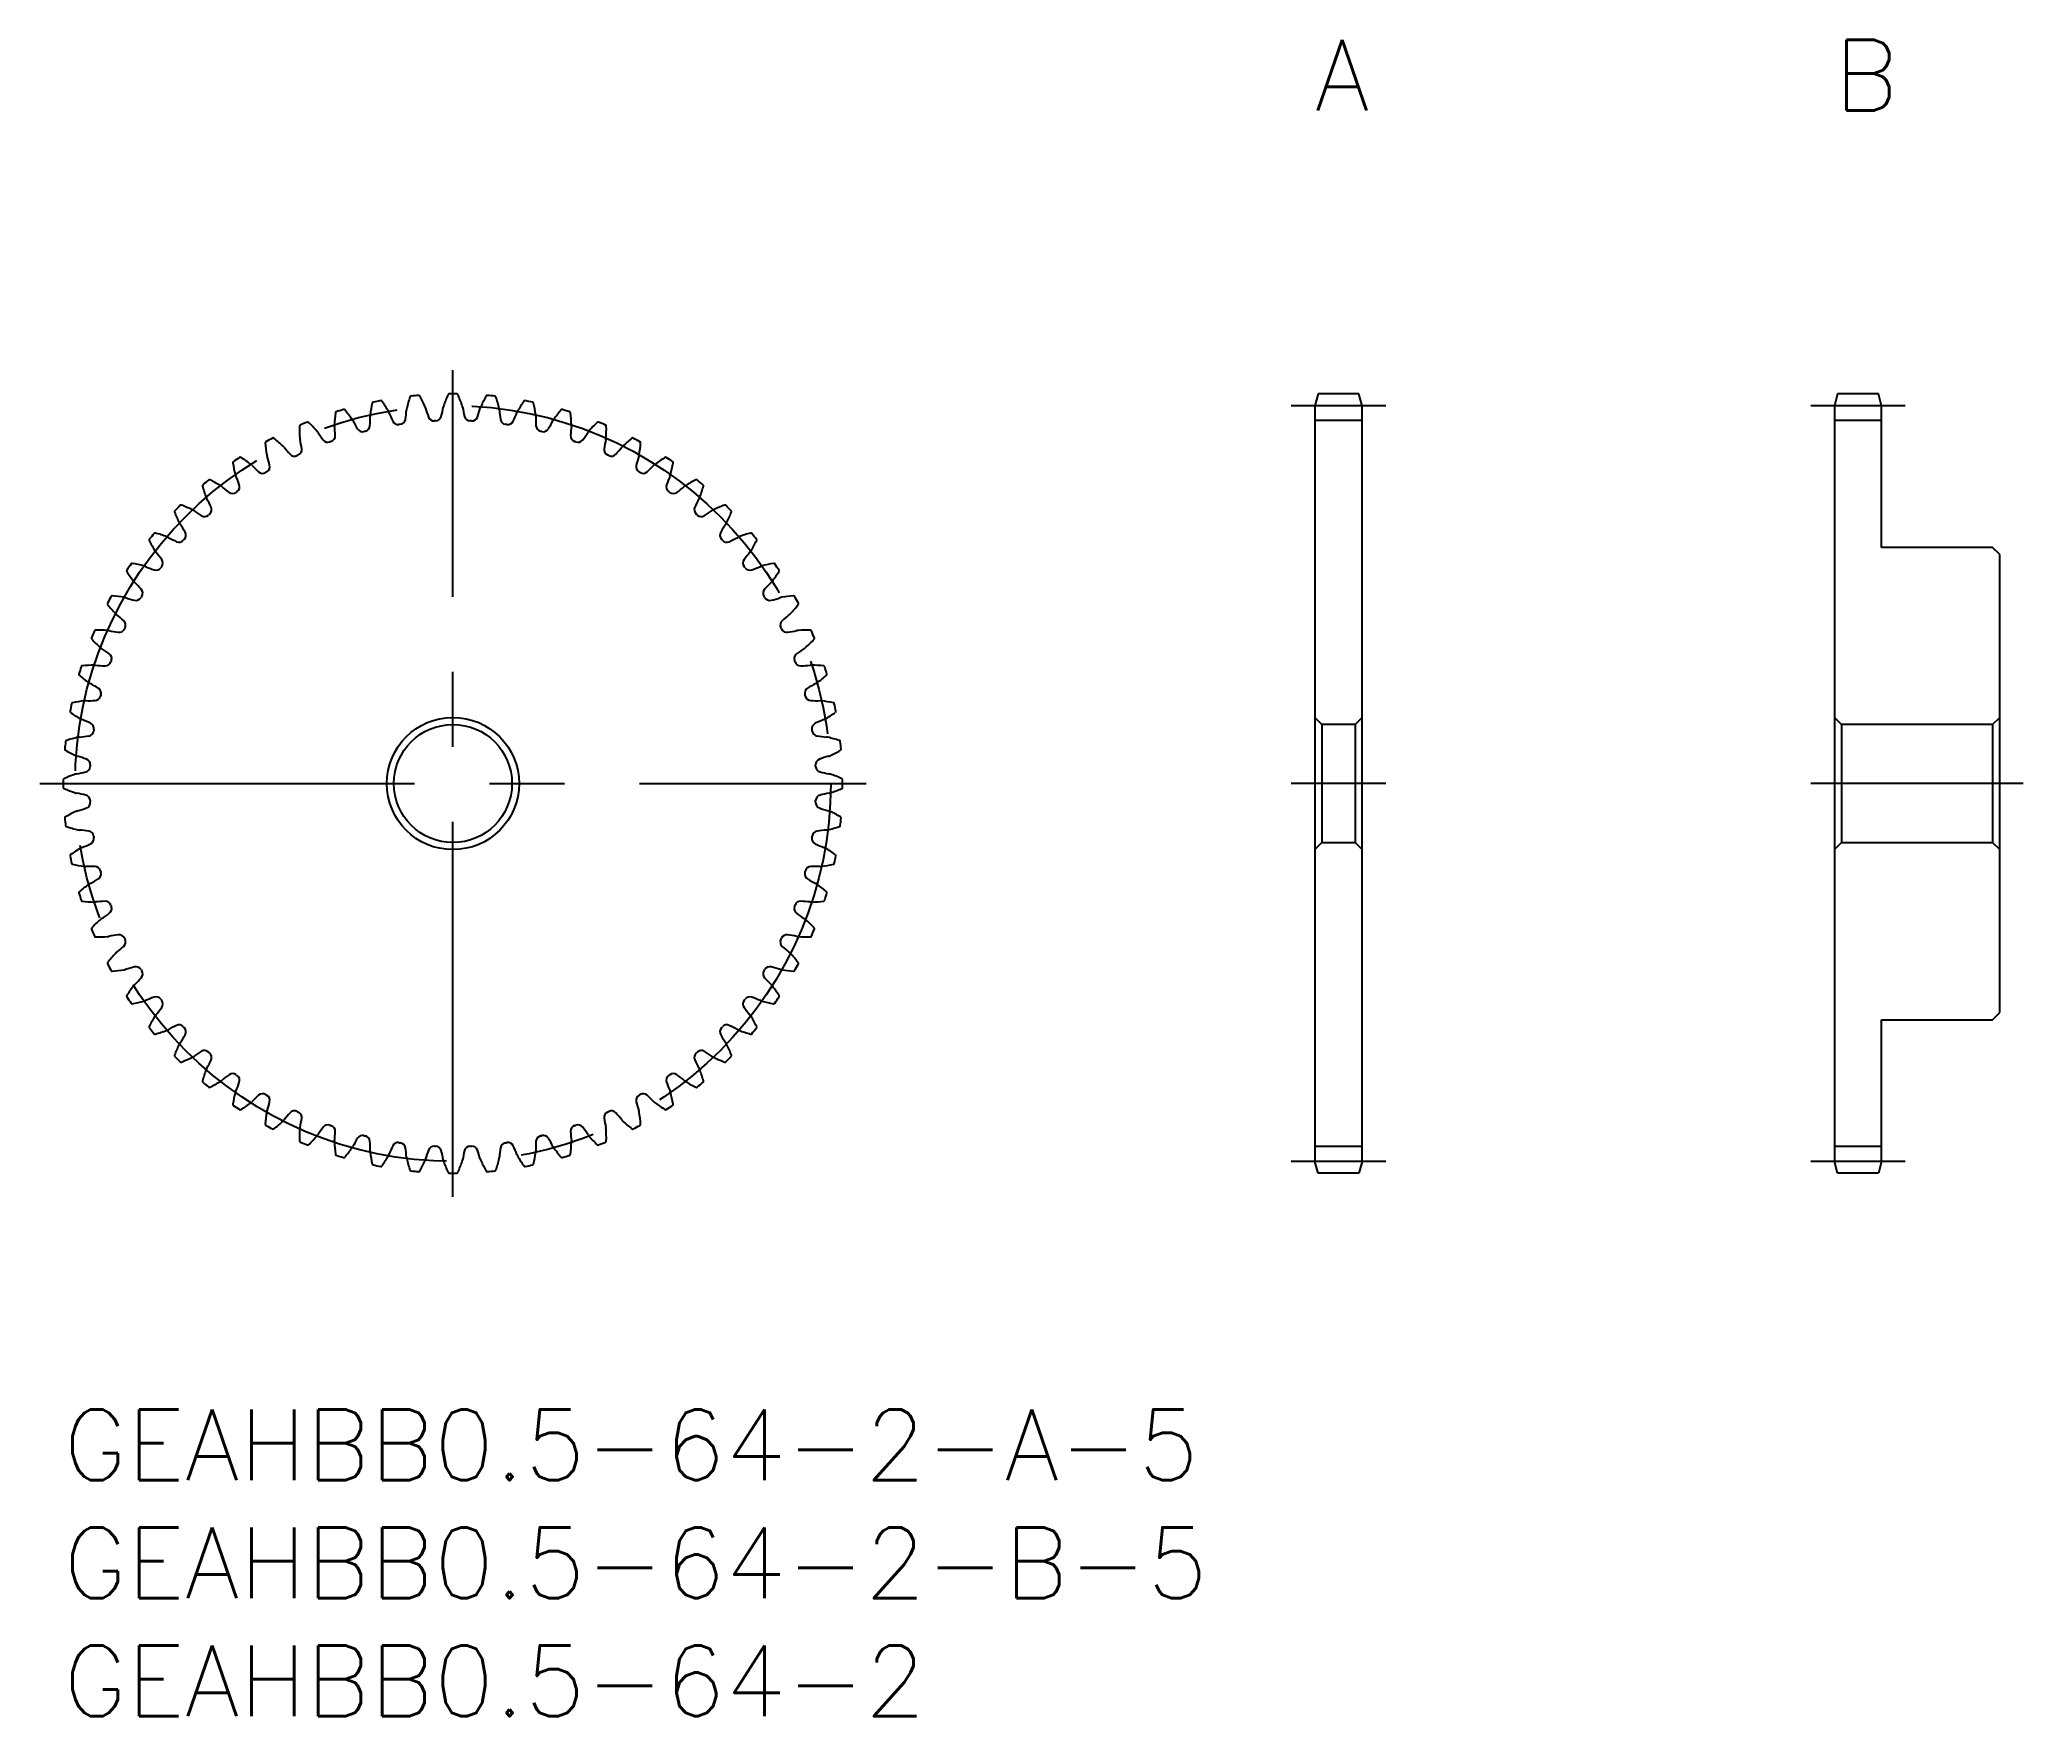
# Model space of a CAD drawing. Extents: x -1 to 83, y -13 to 58.
import ezdxf

# ---------------------------------------------------------------- set-up
doc = ezdxf.new("R2010")
doc.units = 0
doc.header["$LTSCALE"] = 0.5
doc.linetypes.add('CENTER', pattern=[50.8, 31.75, -6.35, 6.35, -6.35])
for name, color, linetype in [('MSM_CENTER', 1, 'CENTER'), ('MSM_CONTINUOUS', 7, 'CONTINUOUS'), ('MSM_PART_NUMBER', 7, 'CONTINUOUS')]:
    doc.layers.add(name, color=color, linetype=linetype)
doc.styles.get("Standard").update_dxf_attribs({"font": 'txt.shx', "height": 3, "bigfont": 'bigfont.shx'})

# ---------------------------------------------------------------- blocks, each defined once
blk = doc.blocks.new('*U2')
at = {"layer": 'MSM_PART_NUMBER'}
blk.add_text('GEAHBB0.5-64-2-A-5', height=3, dxfattribs=at).set_placement((0, -3))
blk = doc.blocks.new('*U3')
at = {"layer": 'MSM_PART_NUMBER'}
blk.add_text('GEAHBB0.5-64-2-B-5', height=3, dxfattribs=at).set_placement((0, -8))
blk = doc.blocks.new('*U4')
at = {"layer": 'MSM_PART_NUMBER'}
blk.add_text('GEAHBB0.5-64-2', height=3, dxfattribs=at).set_placement((0, -13))
blk = doc.blocks.new('*U5')
at = {"layer": 'MSM_PART_NUMBER'}
blk.add_text('A', height=3, dxfattribs=at).set_placement((53, 55))
blk = doc.blocks.new('*U6')
at = {"layer": 'MSM_PART_NUMBER'}
blk.add_text('B', height=3, dxfattribs=at).set_placement((75, 55))

msp = doc.modelspace()

# ---------------------------------------------------------------- linework, layer by layer
at = {"layer": 'MSM_CENTER'}
for p, q in [((16.5, 9), (16.5, 44)), ((56, 42.5), (52, 42.5)), ((78, 42.5), (74, 42.5)), ((-1, 26.5), (34, 26.5)), ((56, 26.5), (52, 26.5)), ((83, 26.5), (74, 26.5)), ((56, 10.5), (52, 10.5)), ((78, 10.5), (74, 10.5))]:
    msp.add_line(p, q, dxfattribs=at)
msp.add_circle((16.5, 26.5), 16, dxfattribs=at)
at = {"layer": 'MSM_CONTINUOUS'}
for p, q in [((53.134, 43), (53, 42.5)), ((54.866, 43), (53.134, 43)), ((55, 42.5), (54.866, 43)), ((75.134, 43), (75, 42.5)), ((76.866, 43), (75.134, 43)), ((77, 42.5), (76.866, 43)), ((53, 42.5), (53, 10.5)), ((55, 10.5), (55, 42.5)), ((75, 42.5), (75, 10.5)), ((77, 36.5), (77, 42.5)), ((55, 41.875), (53, 41.875)), ((77, 41.875), (75, 41.875)), ((81.7, 36.5), (77, 36.5)), ((82, 36.2), (81.7, 36.5)), ((82, 16.8), (82, 36.2)), ((53, 29.3), (53.3, 29)), ((53.3, 29), (53.3, 24)), ((54.7, 29), (53.3, 29)), ((54.7, 29), (55, 29.3)), ((54.7, 29), (54.7, 24)), ((75, 29.3), (75.3, 29)), ((75.3, 29), (75.3, 24)), ((81.7, 29), (75.3, 29)), ((81.7, 29), (82, 29.3)), ((81.7, 29), (81.7, 24)), ((53.3, 24), (53, 23.7)), ((53.3, 24), (54.7, 24)), ((55, 23.7), (54.7, 24)), ((75.3, 24), (75, 23.7)), ((75.3, 24), (81.7, 24)), ((82, 23.7), (81.7, 24)), ((77, 10.5), (77, 16.5)), ((77, 16.5), (81.7, 16.5)), ((81.7, 16.5), (82, 16.8)), ((55, 11.125), (53, 11.125)), ((77, 11.125), (75, 11.125)), ((53.134, 10), (53, 10.5)), ((55, 10.5), (54.866, 10)), ((75.134, 10), (75, 10.5)), ((77, 10.5), (76.866, 10)), ((54.866, 10), (53.134, 10)), ((76.866, 10), (75.134, 10))]:
    msp.add_line(p, q, dxfattribs=at)
for radius in [2.8, 2.5]:
    msp.add_circle((16.5, 26.5), radius, dxfattribs=at)
for centre, radius, start, end in [((19.739, 41.183), 5.333, 161.55775, 167.03125), ((14.727, 42.854), 0.05, 96.18877, 161.55774), ((16.5, 26.5), 16.5, 95.06161, 96.18839), ((15.049, 42.886), 0.05, 29.69225, 95.06161), ((10.459, 40.269), 5.333, 24.21875, 29.69225), ((21.162, 40.795), 5.333, 155.93275, 161.40625), ((16.338, 42.949), 0.05, 90.56377, 155.93277), ((16.5, 26.5), 16.5, 89.43661, 90.56339), ((16.662, 42.949), 0.05, 24.06725, 89.43661), ((11.838, 40.795), 5.333, 18.59375, 24.06725), ((22.541, 40.269), 5.333, 150.30775, 155.78125), ((17.951, 42.886), 0.05, 84.93839, 150.30771), ((16.5, 26.5), 16.5, 83.81161, 84.93839), ((18.273, 42.854), 0.05, 18.44225, 83.81154), ((13.261, 41.183), 5.333, 12.96875, 18.44225), ((16.812, 41.532), 5.333, 172.80775, 178.28125), ((11.57, 42.194), 0.05, 107.43877, 172.80773), ((16.5, 26.5), 16.5, 106.31162, 107.43839), ((11.88, 42.288), 0.05, 40.94225, 106.31163), ((7.889, 38.826), 5.333, 35.46875, 40.94225), ((8.069, 41.928), 4.923, 356.76613, 1.39591), ((13.405, 42.058), 0.414, 172.65621, 181.39587), ((18.284, 41.43), 5.333, 167.18275, 172.65625), ((13.132, 42.602), 0.05, 101.81377, 167.18273), ((16.5, 26.5), 16.5, 100.68662, 101.81339), ((13.45, 42.665), 0.05, 35.31725, 100.68663), ((9.139, 39.61), 5.333, 29.84375, 35.31725), ((13.405, 42.058), 0.414, 21.10413, 29.84379), ((18.385, 43.98), 4.923, 201.10409, 205.73387), ((9.622, 42.68), 4.923, 351.14113, 355.77091), ((14.945, 42.287), 0.414, 167.03121, 175.77087), ((14.945, 42.287), 0.414, 15.47913, 24.21879), ((20.089, 43.711), 4.923, 195.47909, 200.10887), ((15.701, 42.105), 0.25, 200.10886, 272.93226), ((15.766, 42.108), 0.25, 272.69275, 345.51613), ((11.241, 43.277), 4.923, 345.51613, 350.14591), ((16.5, 42.363), 0.414, 161.40621, 170.14587), ((16.5, 42.363), 0.414, 9.85413, 18.59379), ((21.759, 43.277), 4.923, 189.85409, 194.48387), ((17.234, 42.108), 0.25, 194.48388, 267.30726), ((17.299, 42.105), 0.25, 267.06774, 339.89116), ((12.911, 43.711), 4.923, 339.89113, 344.52091), ((18.055, 42.287), 0.414, 155.78119, 164.52087), ((18.055, 42.287), 0.414, 4.22913, 12.96877), ((23.378, 42.68), 4.923, 184.22909, 188.85887), ((14.615, 43.98), 4.923, 334.26613, 338.89591), ((19.595, 42.058), 0.414, 150.15619, 158.89587), ((23.861, 39.61), 5.333, 144.68275, 150.15625), ((19.55, 42.665), 0.05, 79.31339, 144.68271), ((16.5, 26.5), 16.5, 78.18661, 79.31339), ((19.868, 42.602), 0.05, 12.81725, 78.18654), ((14.716, 41.43), 5.333, 7.34375, 12.81725), ((19.595, 42.058), 0.414, 358.60413, 7.34377), ((24.931, 41.928), 4.923, 178.60409, 183.23387), ((25.111, 38.826), 5.333, 139.05775, 144.53125), ((21.12, 42.288), 0.05, 73.68839, 139.0578), ((16.5, 26.5), 16.5, 72.56161, 73.68839), ((21.43, 42.194), 0.05, 7.19225, 72.56153), ((16.188, 41.532), 5.333, 1.71875, 7.19225), ((15.337, 41.491), 5.333, 178.43275, 183.90625), ((10.056, 41.635), 0.05, 113.06377, 178.43273), ((16.5, 26.5), 16.5, 111.93662, 113.06339), ((10.355, 41.759), 0.05, 46.56725, 111.93664), ((6.722, 37.922), 5.333, 41.09375, 46.56725), ((10.429, 41.156), 0.414, 32.35413, 41.09379), ((14.938, 44.012), 4.923, 212.35409, 216.98387), ((11.267, 41.223), 0.25, 289.56775, 2.39113), ((11.895, 41.68), 0.414, 178.28121, 187.02087), ((6.598, 41.028), 4.923, 2.39113, 7.02091), ((11.895, 41.68), 0.414, 26.72913, 35.46878), ((16.662, 44.081), 4.923, 206.72909, 211.35887), ((12.672, 41.649), 0.25, 211.35886, 284.18226), ((16.5, 26.5), 15.375, 103.94274, 104.18226), ((12.735, 41.665), 0.25, 283.94275, 356.76613), ((14.175, 41.951), 0.25, 205.73386, 278.55726), ((16.5, 26.5), 15.375, 98.31774, 98.55726), ((14.24, 41.961), 0.25, 278.31775, 351.14115), ((16.5, 26.5), 15.375, 92.69274, 92.93226), ((16.5, 26.5), 15.375, 87.06774, 87.30726), ((18.76, 41.961), 0.25, 188.85889, 261.68226), ((16.5, 26.5), 15.375, 81.44274, 81.68226), ((18.825, 41.951), 0.25, 261.44274, 334.26616), ((20.265, 41.665), 0.25, 183.23389, 256.05726), ((16.5, 26.5), 15.375, 75.81774, 76.05726), ((20.328, 41.649), 0.25, 255.81774, 328.64116), ((16.338, 44.081), 4.923, 328.64113, 333.27091), ((21.105, 41.68), 0.414, 144.5312, 153.27087), ((26.402, 41.028), 4.923, 172.97909, 177.60887), ((21.733, 41.223), 0.25, 177.60889, 250.43226), ((21.105, 41.68), 0.414, 352.97913, 1.71877), ((18.062, 44.012), 4.923, 323.01613, 327.64591), ((22.571, 41.156), 0.414, 138.90619, 147.64587), ((26.278, 37.922), 5.333, 133.43275, 138.90625), ((22.645, 41.759), 0.05, 68.06339, 133.43279), ((16.5, 26.5), 16.5, 66.93661, 68.06339), ((22.944, 41.635), 0.05, 1.56725, 66.93653), ((17.663, 41.491), 5.333, 356.09375, 1.56725), ((8.603, 40.931), 0.05, 118.68877, 184.05778), ((13.873, 41.305), 5.333, 184.05775, 189.53125), ((16.5, 26.5), 16.5, 117.56162, 118.68839), ((9.022, 40.49), 0.414, 189.53122, 198.27087), ((3.954, 38.817), 4.923, 13.64113, 18.27091), ((8.889, 41.083), 0.05, 52.19225, 117.56164), ((5.65, 36.909), 5.333, 46.71875, 52.19225), ((9.022, 40.49), 0.414, 37.97913, 46.71879), ((13.229, 43.774), 4.923, 217.97909, 222.60887), ((9.79, 40.611), 0.25, 222.60888, 295.43226), ((16.5, 26.5), 15.375, 115.19274, 115.43226), ((9.849, 40.639), 0.25, 295.19275, 8.01613), ((10.429, 41.156), 0.414, 183.90622, 192.64587), ((5.222, 39.987), 4.923, 8.01613, 12.64591), ((11.205, 41.201), 0.25, 216.98386, 289.80726), ((16.5, 26.5), 15.375, 109.56774, 109.80726), ((16.5, 26.5), 15.375, 70.19274, 70.43226), ((21.795, 41.201), 0.25, 250.19274, 323.01616), ((23.151, 40.639), 0.25, 171.98389, 244.80726), ((27.778, 39.987), 4.923, 167.35409, 171.98387), ((22.571, 41.156), 0.414, 347.35413, 356.09377), ((16.5, 26.5), 15.375, 64.56774, 64.80726), ((23.21, 40.611), 0.25, 244.56774, 317.39116), ((19.771, 43.774), 4.923, 317.39113, 322.02091), ((23.978, 40.49), 0.414, 133.28119, 142.02087), ((27.35, 36.909), 5.333, 127.80775, 133.28125), ((24.111, 41.083), 0.05, 62.43877, 127.80779), ((16.5, 26.5), 16.5, 61.31161, 62.43839), ((29.046, 38.817), 4.923, 161.72909, 166.35887), ((23.978, 40.49), 0.414, 341.72913, 350.46877), ((19.127, 41.305), 5.333, 350.46875, 355.94225), ((24.397, 40.931), 0.05, 355.94225, 61.31154), ((7.227, 40.087), 0.05, 124.31377, 189.68278), ((12.435, 40.976), 5.333, 189.68275, 195.15625), ((16.5, 26.5), 16.5, 123.18662, 124.31339), ((7.687, 39.69), 0.414, 195.15621, 203.89587), ((2.807, 37.528), 4.923, 19.26613, 23.89591), ((7.496, 40.267), 0.05, 57.81725, 123.18664), ((4.682, 35.795), 5.333, 52.34375, 57.81725), ((7.687, 39.69), 0.414, 43.60413, 52.34379), ((11.552, 43.371), 4.923, 223.60409, 228.23387), ((8.439, 39.885), 0.25, 228.23388, 301.05726), ((16.5, 26.5), 15.375, 120.81774, 121.05726), ((8.495, 39.919), 0.25, 300.81775, 13.64113), ((24.505, 39.919), 0.25, 166.35885, 239.18226), ((16.5, 26.5), 15.375, 58.94274, 59.18226), ((24.561, 39.885), 0.25, 238.94274, 311.76616), ((21.448, 43.371), 4.923, 311.76613, 316.39591), ((25.313, 39.69), 0.414, 127.6562, 136.39587), ((28.318, 35.795), 5.333, 122.18275, 127.65625), ((25.504, 40.267), 0.05, 56.81377, 122.1828), ((16.5, 26.5), 16.5, 55.68661, 56.81339), ((30.193, 37.528), 4.923, 156.10409, 160.73387), ((25.313, 39.69), 0.414, 336.10413, 344.84377), ((20.565, 40.976), 5.333, 344.84375, 350.31725), ((25.773, 40.087), 0.05, 350.31725, 55.68654), ((5.94, 39.113), 0.05, 129.93877, 195.30778), ((11.036, 40.508), 5.333, 195.30775, 200.78125), ((16.5, 26.5), 16.5, 128.81162, 129.93839), ((6.19, 39.318), 0.05, 63.44225, 128.81165), ((3.828, 34.592), 5.333, 57.96875, 63.44225), ((6.437, 38.762), 0.414, 49.22913, 57.96879), ((9.922, 42.804), 4.923, 229.22909, 233.85887), ((7.166, 39.031), 0.25, 233.85888, 306.68226), ((16.5, 26.5), 15.375, 126.44274, 126.68226), ((7.218, 39.07), 0.25, 306.44275, 19.26613), ((25.782, 39.07), 0.25, 160.73389, 233.55726), ((16.5, 26.5), 15.375, 53.31774, 53.55726), ((25.834, 39.031), 0.25, 233.31774, 306.14116), ((23.078, 42.804), 4.923, 306.14113, 310.77091), ((26.563, 38.762), 0.414, 122.03119, 130.77087), ((29.172, 34.592), 5.333, 116.55775, 122.03125), ((26.81, 39.318), 0.05, 51.18877, 116.55779), ((16.5, 26.5), 16.5, 50.06161, 51.18839), ((21.964, 40.508), 5.333, 339.21875, 344.69225), ((27.06, 39.113), 0.05, 344.69225, 50.06154), ((4.754, 38.017), 0.05, 135.56377, 200.93277), ((9.689, 39.905), 5.333, 200.93275, 206.40625), ((16.5, 26.5), 16.5, 134.43661, 135.56339), ((4.983, 38.246), 0.05, 69.06725, 134.43658), ((3.095, 33.311), 5.333, 63.59375, 69.06725), ((5.283, 37.717), 0.414, 54.85413, 63.59379), ((8.356, 42.081), 4.923, 234.85409, 239.48387), ((5.983, 38.055), 0.25, 239.48388, 312.30726), ((6.437, 38.762), 0.414, 200.78122, 209.52087), ((1.792, 36.132), 4.923, 24.89113, 29.52091), ((16.5, 26.5), 15.375, 132.06774, 132.30726), ((6.031, 38.099), 0.25, 312.06775, 24.89115), ((26.969, 38.099), 0.25, 155.10889, 227.93226), ((31.208, 36.132), 4.923, 150.47909, 155.10887), ((16.5, 26.5), 15.375, 47.69274, 47.93226), ((27.017, 38.055), 0.25, 227.69274, 300.51616), ((26.563, 38.762), 0.414, 330.47913, 339.21877), ((24.644, 42.081), 4.923, 300.51613, 305.14591), ((27.717, 37.717), 0.414, 116.40619, 125.14587), ((29.905, 33.311), 5.333, 110.93275, 116.40625), ((28.017, 38.246), 0.05, 45.56377, 110.93279), ((16.5, 26.5), 16.5, 44.43661, 45.56339), ((23.311, 39.905), 5.333, 333.59375, 339.06725), ((28.246, 38.017), 0.05, 339.06725, 44.43654), ((16.5, 26.5), 16.5, 140.06161, 141.18839), ((3.887, 37.06), 0.05, 74.69225, 140.06158), ((2.492, 31.964), 5.333, 69.21875, 74.69225), ((5.283, 37.717), 0.414, 206.40621, 215.14587), ((0.919, 34.644), 4.923, 30.51613, 35.14591), ((4.945, 37.017), 0.25, 317.69275, 30.51613), ((28.055, 37.017), 0.25, 149.48384, 222.30726), ((32.081, 34.644), 4.923, 144.85409, 149.48387), ((27.717, 37.717), 0.414, 324.85413, 333.59377), ((30.508, 31.964), 5.333, 105.30775, 110.78125), ((29.113, 37.06), 0.05, 39.93877, 105.30779), ((16.5, 26.5), 16.5, 38.81161, 39.93839), ((3.682, 36.81), 0.05, 141.18877, 206.55777), ((8.408, 39.172), 5.333, 206.55775, 212.03125), ((4.238, 36.563), 0.414, 212.03122, 220.77087), ((0.196, 33.078), 4.923, 36.14113, 40.77091), ((4.238, 36.563), 0.414, 60.47913, 69.21879), ((6.868, 41.208), 4.923, 240.47909, 245.10887), ((4.901, 36.969), 0.25, 245.10888, 317.93226), ((16.5, 26.5), 15.375, 137.69274, 137.93226), ((16.5, 26.5), 15.375, 42.06774, 42.30726), ((28.099, 36.969), 0.25, 222.06774, 294.89116), ((26.132, 41.208), 4.923, 294.89113, 299.52091), ((28.762, 36.563), 0.414, 110.7812, 119.52087), ((32.804, 33.078), 4.923, 139.22909, 143.85887), ((28.762, 36.563), 0.414, 319.22913, 327.96877), ((24.592, 39.172), 5.333, 327.96875, 333.44225), ((29.318, 36.81), 0.05, 333.44225, 38.81154), ((2.733, 35.504), 0.05, 146.81377, 212.18277), ((16.5, 26.5), 16.5, 145.68661, 146.81339), ((7.205, 38.318), 5.333, 212.18275, 217.65625), ((2.913, 35.773), 0.05, 80.31725, 145.68658), ((2.024, 30.565), 5.333, 74.84375, 80.31725), ((3.31, 35.313), 0.414, 66.10413, 74.84379), ((5.472, 40.193), 4.923, 246.10409, 250.73387), ((3.93, 35.782), 0.25, 250.73388, 323.55726), ((16.5, 26.5), 15.375, 143.31774, 143.55726), ((3.969, 35.834), 0.25, 323.31775, 36.14113), ((29.031, 35.834), 0.25, 143.85885, 216.68226), ((16.5, 26.5), 15.375, 36.44274, 36.68226), ((29.07, 35.782), 0.25, 216.44274, 289.26616), ((27.528, 40.193), 4.923, 289.26613, 293.89591), ((29.69, 35.313), 0.414, 105.15619, 113.89587), ((30.976, 30.565), 5.333, 99.68275, 105.15625), ((25.795, 38.318), 5.333, 322.34375, 327.81725), ((30.087, 35.773), 0.05, 34.31377, 99.68279), ((16.5, 26.5), 16.5, 33.18661, 34.31339), ((30.267, 35.504), 0.05, 327.81725, 33.18654), ((2.069, 34.397), 0.05, 85.94225, 151.31158), ((1.695, 29.127), 5.333, 80.46875, 85.94225), ((3.31, 35.313), 0.414, 217.65622, 226.39587), ((-0.371, 31.448), 4.923, 41.76613, 46.39591), ((3.115, 34.561), 0.25, 328.94275, 41.76615), ((29.885, 34.561), 0.25, 138.23384, 211.05726), ((33.371, 31.448), 4.923, 133.60409, 138.23387), ((29.69, 35.313), 0.414, 313.60413, 322.34377), ((31.305, 29.127), 5.333, 94.05775, 99.53125), ((30.931, 34.397), 0.05, 28.68839, 94.05779), ((1.917, 34.111), 0.05, 152.43877, 217.80777), ((16.5, 26.5), 16.5, 151.31161, 152.43839), ((6.091, 37.35), 5.333, 217.80775, 223.28125), ((2.51, 33.978), 0.414, 223.28122, 232.02087), ((-0.774, 29.771), 4.923, 47.39113, 52.02091), ((2.51, 33.978), 0.414, 71.72913, 80.46878), ((4.183, 39.046), 4.923, 251.72909, 256.35887), ((3.081, 34.505), 0.25, 256.35889, 329.18226), ((16.5, 26.5), 15.375, 148.94274, 149.18226), ((16.5, 26.5), 15.375, 30.81774, 31.05726), ((29.919, 34.505), 0.25, 210.81774, 283.64116), ((28.817, 39.046), 4.923, 283.64113, 288.27091), ((30.49, 33.978), 0.414, 99.5312, 108.27087), ((33.774, 29.771), 4.923, 127.97909, 132.60887), ((30.49, 33.978), 0.414, 307.97913, 316.71877), ((26.909, 37.35), 5.333, 316.71875, 322.19225), ((16.5, 26.5), 16.5, 27.56161, 28.68839), ((31.083, 34.111), 0.05, 322.19225, 27.56154), ((16.5, 26.5), 16.5, 156.93661, 158.06339), ((1.365, 32.944), 0.05, 91.56725, 156.93657), ((1.509, 27.663), 5.333, 86.09375, 91.56725), ((1.844, 32.571), 0.414, 77.35413, 86.09378), ((3.013, 37.778), 4.923, 257.35409, 261.98387), ((2.361, 33.151), 0.25, 261.98389, 334.80726), ((2.389, 33.21), 0.25, 334.56775, 47.39115), ((16.5, 26.5), 15.375, 154.56774, 154.80726), ((30.611, 33.21), 0.25, 132.60884, 205.43226), ((16.5, 26.5), 15.375, 25.19274, 25.43226), ((30.639, 33.151), 0.25, 205.19274, 278.01616), ((29.987, 37.778), 4.923, 278.01613, 282.64591), ((31.156, 32.571), 0.414, 93.9062, 102.64587), ((31.491, 27.663), 5.333, 88.43275, 93.90625), ((31.635, 32.944), 0.05, 23.06339, 88.43279), ((16.5, 26.5), 16.5, 21.93661, 23.06339), ((1.241, 32.645), 0.05, 158.06377, 223.43277), ((5.078, 36.278), 5.333, 223.43275, 228.90625), ((1.844, 32.571), 0.414, 228.90622, 237.64587), ((-1.012, 28.062), 4.923, 53.01613, 57.64591), ((1.799, 31.795), 0.25, 340.19275, 53.01615), ((31.201, 31.795), 0.25, 126.98385, 199.80726), ((34.012, 28.062), 4.923, 122.35409, 126.98387), ((31.156, 32.571), 0.414, 302.35413, 311.09377), ((27.922, 36.278), 5.333, 311.09375, 316.56725), ((31.759, 32.645), 0.05, 316.56725, 21.93654), ((0.712, 31.12), 0.05, 163.68877, 229.05777), ((16.5, 26.5), 16.5, 162.56161, 163.68839), ((4.174, 35.111), 5.333, 229.05775, 234.53125), ((0.806, 31.43), 0.05, 97.19225, 162.56157), ((1.468, 26.188), 5.333, 91.71875, 97.19225), ((1.32, 31.105), 0.414, 82.97913, 91.71878), ((1.972, 36.402), 4.923, 262.97909, 267.60887), ((1.777, 31.733), 0.25, 267.60889, 340.43226), ((16.5, 26.5), 15.375, 160.19274, 160.43226), ((16.5, 26.5), 15.375, 19.56774, 19.80726), ((31.223, 31.733), 0.25, 199.56774, 272.39116), ((31.028, 36.402), 4.923, 272.39113, 277.02091), ((31.68, 31.105), 0.414, 88.28122, 97.02087), ((31.532, 26.188), 5.333, 82.80775, 88.28125), ((28.826, 35.111), 5.333, 305.46875, 310.94225), ((32.194, 31.43), 0.05, 17.43839, 82.80779), ((16.5, 26.5), 16.5, 16.31161, 17.43839), ((32.288, 31.12), 0.05, 310.94225, 16.31154), ((1.32, 31.105), 0.414, 234.53122, 243.27087), ((-1.081, 26.338), 4.923, 58.64113, 63.27091), ((1.351, 30.328), 0.25, 345.81775, 58.64115), ((16.5, 26.5), 15.375, 165.81774, 166.05726), ((31.649, 30.328), 0.25, 121.35885, 194.18226), ((16.5, 26.5), 15.375, 13.94274, 14.18226), ((34.081, 26.338), 4.923, 116.72909, 121.35887), ((31.68, 31.105), 0.414, 296.72913, 305.46877), ((0.335, 29.55), 0.05, 169.31377, 234.68278), ((16.5, 26.5), 16.5, 168.18661, 169.31339), ((3.39, 33.861), 5.333, 234.68275, 240.15625), ((0.398, 29.868), 0.05, 102.81725, 168.18657), ((1.57, 24.716), 5.333, 97.34375, 102.81725), ((0.942, 29.595), 0.414, 88.60413, 97.34378), ((1.072, 34.931), 4.923, 268.60409, 273.23387), ((1.335, 30.265), 0.25, 273.23389, 346.05726), ((31.665, 30.265), 0.25, 193.94274, 266.76616), ((31.928, 34.931), 4.923, 266.76613, 271.39591), ((32.058, 29.595), 0.414, 82.65622, 91.39587), ((31.43, 24.716), 5.333, 77.18275, 82.65625), ((29.61, 33.861), 5.333, 299.84375, 305.31725), ((32.602, 29.868), 0.05, 11.81377, 77.18279), ((16.5, 26.5), 16.5, 10.68661, 11.81339), ((32.665, 29.55), 0.05, 305.31725, 10.68654), ((0.942, 29.595), 0.414, 240.15622, 248.89587), ((-0.98, 24.615), 4.923, 64.26613, 68.89591), ((1.039, 28.76), 0.25, 278.85889, 351.68226), ((1.049, 28.825), 0.25, 351.44275, 64.26615), ((16.5, 26.5), 15.375, 171.44274, 171.68226), ((31.951, 28.825), 0.25, 115.73385, 188.55726), ((16.5, 26.5), 15.375, 8.31774, 8.55726), ((31.961, 28.76), 0.25, 188.31774, 261.14116), ((33.98, 24.615), 4.923, 111.10409, 115.73387), ((32.058, 29.595), 0.414, 291.10413, 299.84377), ((16.5, 26.5), 16.5, 173.81161, 174.93839), ((0.114, 27.951), 0.05, 174.93877, 240.30778), ((2.731, 32.541), 5.333, 240.30775, 245.78125), ((0.146, 28.273), 0.05, 108.44225, 173.81157), ((1.817, 23.261), 5.333, 102.96875, 108.44225), ((0.713, 28.055), 0.414, 94.22913, 102.96878), ((0.32, 33.378), 4.923, 274.22909, 278.85887), ((32.68, 33.378), 4.923, 261.14113, 265.77091), ((32.287, 28.055), 0.414, 77.03122, 85.77087), ((31.183, 23.261), 5.333, 71.55775, 77.03125), ((30.269, 32.541), 5.333, 294.21875, 299.69225), ((32.854, 28.273), 0.05, 6.18877, 71.55772), ((16.5, 26.5), 16.5, 5.06161, 6.18839), ((32.886, 27.951), 0.05, 299.69225, 5.06154), ((2.205, 21.838), 5.333, 108.59375, 114.06725), ((0.637, 26.5), 0.414, 99.85413, 108.59378), ((0.713, 28.055), 0.414, 245.78122, 254.52087), ((-0.277, 31.759), 4.923, 279.85409, 284.48387), ((-0.711, 22.911), 4.923, 69.89113, 74.52091), ((0.892, 27.234), 0.25, 284.48389, 357.30726), ((0.895, 27.299), 0.25, 357.06775, 69.89115), ((16.5, 26.5), 15.375, 177.06774, 177.30726), ((32.105, 27.299), 0.25, 110.10885, 182.93226), ((16.5, 26.5), 15.375, 2.69274, 2.93226), ((32.108, 27.234), 0.25, 182.69274, 255.51616), ((33.711, 22.911), 4.923, 105.47909, 110.10887), ((33.277, 31.759), 4.923, 255.51613, 260.14591), ((32.287, 28.055), 0.414, 285.47913, 294.21877), ((32.363, 26.5), 0.414, 71.4062, 80.14587), ((30.795, 21.838), 5.333, 65.93275, 71.40625), ((16.5, 26.5), 16.5, 179.43661, 180.56339), ((0.051, 26.662), 0.05, 114.06725, 179.43657), ((0.051, 26.338), 0.05, 180.56377, 245.93278), ((2.205, 31.162), 5.333, 245.93275, 251.40625), ((0.637, 26.5), 0.414, 251.40622, 260.14587), ((-0.277, 21.241), 4.923, 75.51613, 80.14591), ((33.277, 21.241), 4.923, 99.85409, 104.48387), ((32.363, 26.5), 0.414, 279.85413, 288.59377), ((30.795, 31.162), 5.333, 288.59375, 294.06725), ((32.949, 26.662), 0.05, 0.56377, 65.93279), ((32.949, 26.338), 0.05, 294.06725, 359.43654), ((16.5, 26.5), 16.5, 359.43661, 0.56339), ((2.731, 20.459), 5.333, 114.21875, 119.69225), ((0.713, 24.945), 0.414, 105.47913, 114.21878), ((-0.711, 30.089), 4.923, 285.47909, 290.10887), ((0.892, 25.766), 0.25, 2.69275, 75.51615), ((0.895, 25.701), 0.25, 290.10889, 2.93226), ((16.5, 26.5), 15.375, 182.69274, 182.93226), ((16.5, 26.5), 15.375, 357.06774, 357.30726), ((32.105, 25.701), 0.25, 177.06774, 249.89116), ((32.108, 25.766), 0.25, 104.48385, 177.30726), ((33.711, 30.089), 4.923, 249.89113, 254.52091), ((32.287, 24.945), 0.414, 65.7812, 74.52087), ((30.269, 20.459), 5.333, 60.30775, 65.78125), ((0.114, 25.049), 0.05, 119.69225, 185.06157), ((16.5, 26.5), 16.5, 185.06161, 186.18839), ((0.146, 24.727), 0.05, 186.18877, 251.55778), ((1.817, 29.739), 5.333, 251.55775, 257.03125), ((0.713, 24.945), 0.414, 257.03122, 265.77087), ((0.32, 19.622), 4.923, 81.14113, 85.77091), ((1.039, 24.24), 0.25, 8.31775, 81.14115), ((31.961, 24.24), 0.25, 98.85885, 171.68226), ((32.68, 19.622), 4.923, 94.22909, 98.85887), ((32.287, 24.945), 0.414, 274.22913, 282.96877), ((31.183, 29.739), 5.333, 282.96875, 288.44225), ((32.854, 24.727), 0.05, 288.44225, 353.81154), ((16.5, 26.5), 16.5, 353.81161, 354.93839), ((32.886, 25.049), 0.05, 354.93839, 60.30779), ((3.39, 19.139), 5.333, 119.84375, 125.31725), ((0.942, 23.405), 0.414, 111.10413, 119.84378), ((-0.98, 28.385), 4.923, 291.10409, 295.73387), ((1.049, 24.175), 0.25, 295.73389, 8.55726), ((16.5, 26.5), 15.375, 188.31774, 188.55726), ((31.951, 24.175), 0.25, 171.44274, 244.26616), ((16.5, 26.5), 15.375, 351.44274, 351.68226), ((33.98, 28.385), 4.923, 244.26613, 248.89591), ((32.058, 23.405), 0.414, 60.1562, 68.89587), ((29.61, 19.139), 5.333, 54.68275, 60.15625), ((0.335, 23.45), 0.05, 125.31725, 190.68657), ((16.5, 26.5), 16.5, 190.68661, 191.81339), ((0.398, 23.132), 0.05, 191.81377, 257.18273), ((1.57, 28.284), 5.333, 257.18275, 262.65625), ((0.942, 23.405), 0.414, 262.65622, 271.39587), ((1.072, 18.069), 4.923, 86.76613, 91.39591), ((1.335, 22.735), 0.25, 13.94275, 86.76615), ((1.351, 22.672), 0.25, 301.35885, 14.18226), ((16.5, 26.5), 15.375, 193.94274, 194.18226), ((31.649, 22.672), 0.25, 165.81774, 238.64116), ((16.5, 26.5), 15.375, 345.81774, 346.05726), ((31.665, 22.735), 0.25, 93.23389, 166.05726), ((31.928, 18.069), 4.923, 88.60409, 93.23387), ((32.058, 23.405), 0.414, 268.60413, 277.34377), ((31.43, 28.284), 5.333, 277.34375, 282.81725), ((32.602, 23.132), 0.05, 282.81725, 348.18655), ((16.5, 26.5), 16.5, 348.18661, 349.31339), ((32.665, 23.45), 0.05, 349.31377, 54.68279), ((0.712, 21.88), 0.05, 130.94225, 196.31157), ((16.5, 26.5), 16.5, 196.31161, 197.43839), ((4.174, 17.889), 5.333, 125.46875, 130.94225), ((1.32, 21.895), 0.414, 116.72913, 125.46878), ((-1.081, 26.662), 4.923, 296.72909, 301.35887), ((34.081, 26.662), 4.923, 238.64113, 243.27091), ((31.68, 21.895), 0.414, 54.5312, 63.27087), ((28.826, 17.889), 5.333, 49.05775, 54.53125), ((16.5, 26.5), 16.5, 342.56161, 343.68839), ((32.288, 21.88), 0.05, 343.68877, 49.05779), ((0.806, 21.57), 0.05, 197.43877, 262.80778), ((1.468, 26.812), 5.333, 262.80775, 268.28125), ((1.32, 21.895), 0.414, 268.28122, 277.02087), ((1.972, 16.598), 4.923, 92.39113, 97.02091), ((-1.012, 24.938), 4.923, 302.35409, 306.98387), ((1.777, 21.267), 0.25, 19.56775, 92.39115), ((1.799, 21.205), 0.25, 306.98385, 19.80726), ((16.5, 26.5), 15.375, 199.56774, 199.80726), ((31.201, 21.205), 0.25, 160.19274, 233.01616), ((16.5, 26.5), 15.375, 340.19274, 340.43226), ((31.223, 21.267), 0.25, 87.60885, 160.43226), ((34.012, 24.938), 4.923, 233.01613, 237.64591), ((31.028, 16.598), 4.923, 82.97909, 87.60887), ((31.68, 21.895), 0.414, 262.97913, 271.71878), ((31.532, 26.812), 5.333, 271.71875, 277.19225), ((32.194, 21.57), 0.05, 277.19225, 342.56155), ((1.241, 20.355), 0.05, 136.56725, 201.93657), ((16.5, 26.5), 16.5, 201.93661, 203.06339), ((5.078, 16.722), 5.333, 131.09375, 136.56725), ((1.844, 20.429), 0.414, 122.35413, 131.09378), ((31.156, 20.429), 0.414, 48.90622, 57.64587), ((27.922, 16.722), 5.333, 43.43275, 48.90625), ((16.5, 26.5), 16.5, 336.93661, 338.06339), ((31.759, 20.355), 0.05, 338.06339, 43.43278), ((1.365, 20.056), 0.05, 203.06377, 268.43273), ((1.509, 25.337), 5.333, 268.43275, 273.90625), ((1.844, 20.429), 0.414, 273.90622, 282.64587), ((3.013, 15.222), 4.923, 98.01613, 102.64591), ((2.51, 19.022), 0.414, 127.97913, 136.71878), ((-0.774, 23.229), 4.923, 307.97909, 312.60887), ((2.361, 19.849), 0.25, 25.19275, 98.01615), ((2.389, 19.79), 0.25, 312.60885, 25.43226), ((16.5, 26.5), 15.375, 205.19274, 205.43226), ((30.611, 19.79), 0.25, 154.56774, 227.39116), ((16.5, 26.5), 15.375, 334.56774, 334.80726), ((30.639, 19.849), 0.25, 81.98385, 154.80726), ((33.774, 23.229), 4.923, 227.39113, 232.02091), ((29.987, 15.222), 4.923, 77.35409, 81.98387), ((30.49, 19.022), 0.414, 43.2812, 52.02087), ((31.156, 20.429), 0.414, 257.35413, 266.09378), ((31.491, 25.337), 5.333, 266.09375, 271.56725), ((31.635, 20.056), 0.05, 271.56725, 336.93655), ((1.917, 18.889), 0.05, 142.19225, 207.56156), ((16.5, 26.5), 16.5, 207.56161, 208.68839), ((6.091, 15.65), 5.333, 136.71875, 142.19225), ((2.069, 18.603), 0.05, 208.68877, 274.05773), ((1.695, 23.873), 5.333, 274.05775, 279.53125), ((2.51, 19.022), 0.414, 279.53121, 288.27087), ((4.183, 13.954), 4.923, 103.64113, 108.27091), ((3.081, 18.495), 0.25, 30.81774, 103.64115), ((16.5, 26.5), 15.375, 210.81774, 211.05726), ((3.115, 18.439), 0.25, 318.23385, 31.05726), ((29.885, 18.439), 0.25, 148.94274, 221.76616), ((16.5, 26.5), 15.375, 328.94274, 329.18226), ((29.919, 18.495), 0.25, 76.35885, 149.18226), ((28.817, 13.954), 4.923, 71.72909, 76.35887), ((30.49, 19.022), 0.414, 251.72913, 260.46878), ((31.305, 23.873), 5.333, 260.46875, 265.94225), ((26.909, 15.65), 5.333, 37.80775, 43.28125), ((30.931, 18.603), 0.05, 265.94225, 331.31155), ((16.5, 26.5), 16.5, 331.31161, 332.43839), ((31.083, 18.889), 0.05, 332.43839, 37.80779), ((7.205, 14.682), 5.333, 142.34375, 147.81725), ((3.31, 17.687), 0.414, 133.60413, 142.34378), ((-0.371, 21.552), 4.923, 313.60409, 318.23387), ((33.371, 21.552), 4.923, 221.76613, 226.39591), ((29.69, 17.687), 0.414, 37.65622, 46.39587), ((25.795, 14.682), 5.333, 32.18275, 37.65625), ((2.733, 17.496), 0.05, 147.81725, 213.18656), ((16.5, 26.5), 16.5, 213.18661, 214.31339), ((2.913, 17.227), 0.05, 214.31339, 279.68278), ((2.024, 22.435), 5.333, 279.68275, 285.15625), ((3.31, 17.687), 0.414, 285.15621, 293.89587), ((5.472, 12.807), 4.923, 109.26613, 113.89591), ((3.93, 17.218), 0.25, 36.44274, 109.26615), ((0.196, 19.922), 4.923, 319.22909, 323.85887), ((16.5, 26.5), 15.375, 216.44274, 216.68226), ((3.969, 17.166), 0.25, 323.85885, 36.68226), ((29.031, 17.166), 0.25, 143.31774, 216.14116), ((32.804, 19.922), 4.923, 216.14113, 220.77091), ((16.5, 26.5), 15.375, 323.31774, 323.55726), ((29.07, 17.218), 0.25, 70.73385, 143.55726), ((27.528, 12.807), 4.923, 66.10409, 70.73387), ((29.69, 17.687), 0.414, 246.10413, 254.84378), ((30.976, 22.435), 5.333, 254.84375, 260.31725), ((30.087, 17.227), 0.05, 260.31725, 325.68655), ((16.5, 26.5), 16.5, 325.68661, 326.81339), ((30.267, 17.496), 0.05, 326.81339, 32.18279), ((3.682, 16.19), 0.05, 153.44225, 218.81156), ((8.408, 13.828), 5.333, 147.96875, 153.44225), ((16.5, 26.5), 16.5, 218.81161, 219.93839), ((4.238, 16.437), 0.414, 139.22913, 147.96878), ((2.492, 21.036), 5.333, 285.30775, 290.78125), ((4.238, 16.437), 0.414, 290.78122, 299.52087), ((6.868, 11.792), 4.923, 114.89113, 119.52091), ((4.901, 16.031), 0.25, 42.06774, 114.89115), ((16.5, 26.5), 15.375, 222.06774, 222.30726), ((4.945, 15.983), 0.25, 329.48385, 42.30726), ((28.055, 15.983), 0.25, 137.69274, 210.51616), ((16.5, 26.5), 15.375, 317.69274, 317.93226), ((28.099, 16.031), 0.25, 65.10885, 137.93226), ((26.132, 11.792), 4.923, 60.47909, 65.10887), ((28.762, 16.437), 0.414, 240.47913, 249.21878), ((30.508, 21.036), 5.333, 249.21875, 254.69225), ((28.762, 16.437), 0.414, 32.03122, 40.77087), ((24.592, 13.828), 5.333, 26.55775, 32.03125), ((16.5, 26.5), 16.5, 320.06161, 321.18839), ((29.318, 16.19), 0.05, 321.18839, 26.55779), ((3.887, 15.94), 0.05, 219.93839, 285.30778), ((9.689, 13.095), 5.333, 153.59375, 159.06725), ((5.283, 15.283), 0.414, 144.85413, 153.59378), ((0.919, 18.356), 4.923, 324.85409, 329.48387), ((8.356, 10.919), 4.923, 120.51613, 125.14591), ((5.983, 14.945), 0.25, 47.69274, 120.51615), ((16.5, 26.5), 15.375, 227.69274, 227.93226), ((16.5, 26.5), 15.375, 312.06774, 312.30726), ((27.017, 14.945), 0.25, 59.48385, 132.30721), ((24.644, 10.919), 4.923, 54.85409, 59.48387), ((32.081, 18.356), 4.923, 210.51613, 215.14591), ((27.717, 15.283), 0.414, 26.4062, 35.14587), ((23.311, 13.095), 5.333, 20.93275, 26.40625), ((29.113, 15.94), 0.05, 254.69225, 320.06155), ((4.754, 14.983), 0.05, 159.06725, 224.43656), ((16.5, 26.5), 16.5, 224.43661, 225.56339), ((4.983, 14.754), 0.05, 225.56339, 290.93278), ((3.095, 19.689), 5.333, 290.93275, 296.40625), ((5.283, 15.283), 0.414, 296.40622, 305.14587), ((11.036, 12.492), 5.333, 159.21875, 164.69225), ((6.437, 14.238), 0.414, 150.47913, 159.21878), ((1.792, 16.868), 4.923, 330.47909, 335.10887), ((6.031, 14.901), 0.25, 335.10889, 47.93226), ((26.969, 14.901), 0.25, 132.06774, 204.89115), ((31.208, 16.868), 4.923, 204.89113, 209.52091), ((26.563, 14.238), 0.414, 20.78122, 29.52087), ((21.964, 12.492), 5.333, 15.30775, 20.78125), ((27.717, 15.283), 0.414, 234.85413, 243.59378), ((29.905, 19.689), 5.333, 243.59375, 249.06725), ((28.017, 14.754), 0.05, 249.06725, 314.43655), ((16.5, 26.5), 16.5, 314.43661, 315.56339), ((28.246, 14.983), 0.05, 315.56377, 20.93271), ((5.94, 13.887), 0.05, 164.69225, 230.06156), ((16.5, 26.5), 16.5, 230.06161, 231.18839), ((6.19, 13.682), 0.05, 231.18839, 296.55778), ((3.828, 18.408), 5.333, 296.55775, 302.03125), ((6.437, 14.238), 0.414, 302.03122, 310.77087), ((9.922, 10.196), 4.923, 126.14113, 130.77091), ((7.166, 13.969), 0.25, 53.31774, 126.14115), ((7.687, 13.31), 0.414, 156.10413, 164.84378), ((2.807, 15.472), 4.923, 336.10409, 340.73387), ((16.5, 26.5), 15.375, 233.31774, 233.55726), ((7.218, 13.93), 0.25, 340.73389, 53.55732), ((25.782, 13.93), 0.25, 126.44274, 199.26615), ((30.193, 15.472), 4.923, 199.26613, 203.89591), ((16.5, 26.5), 15.375, 306.44274, 306.68226), ((25.834, 13.969), 0.25, 53.85885, 126.68221), ((25.313, 13.31), 0.414, 15.15622, 23.89587), ((23.078, 10.196), 4.923, 49.22909, 53.85887), ((26.563, 14.238), 0.414, 229.22913, 237.96878), ((29.172, 18.408), 5.333, 237.96875, 243.44225), ((26.81, 13.682), 0.05, 243.44225, 308.81155), ((16.5, 26.5), 16.5, 308.81161, 309.93839), ((27.06, 13.887), 0.05, 309.93839, 15.30779), ((7.227, 12.913), 0.05, 170.31725, 235.68656), ((12.435, 12.024), 5.333, 164.84375, 170.31725), ((16.5, 26.5), 16.5, 235.68661, 236.81339), ((7.496, 12.733), 0.05, 236.81339, 302.18278), ((4.682, 17.205), 5.333, 302.18275, 307.65625), ((7.687, 13.31), 0.414, 307.65622, 316.39587), ((11.552, 9.629), 4.923, 131.76613, 136.39591), ((8.439, 13.115), 0.25, 58.94274, 131.76615), ((16.5, 26.5), 15.375, 238.94274, 239.18226), ((9.022, 12.51), 0.414, 161.72913, 170.46878), ((8.495, 13.081), 0.25, 346.35889, 59.18221), ((3.954, 14.183), 4.923, 341.72909, 346.35887), ((9.79, 12.389), 0.25, 64.56774, 137.39115), ((16.5, 26.5), 15.375, 244.56774, 244.80726), ((16.5, 26.5), 15.375, 295.19274, 295.43226), ((23.21, 12.389), 0.25, 42.60885, 115.43232), ((24.505, 13.081), 0.25, 120.81774, 193.64116), ((29.046, 14.183), 4.923, 193.64113, 198.27091), ((23.978, 12.51), 0.414, 9.53122, 18.27087), ((16.5, 26.5), 15.375, 300.81774, 301.05726), ((24.561, 13.115), 0.25, 48.23385, 121.05721), ((21.448, 9.629), 4.923, 43.60409, 48.23387), ((25.313, 13.31), 0.414, 223.60413, 232.34378), ((28.318, 17.205), 5.333, 232.34375, 237.81725), ((25.504, 12.733), 0.05, 237.81725, 303.18655), ((16.5, 26.5), 16.5, 303.18661, 304.31339), ((20.565, 12.024), 5.333, 9.68275, 15.15625), ((25.773, 12.913), 0.05, 304.31377, 9.68279), ((13.873, 11.695), 5.333, 170.46875, 175.94225), ((8.603, 12.069), 0.05, 175.94225, 241.31156), ((16.5, 26.5), 16.5, 241.31161, 242.43839), ((8.889, 11.917), 0.05, 242.43877, 307.80773), ((5.65, 16.091), 5.333, 307.80775, 313.28125), ((9.022, 12.51), 0.414, 313.28122, 322.02087), ((13.229, 9.226), 4.923, 137.39113, 142.02091), ((9.849, 12.361), 0.25, 351.98385, 64.80721), ((15.337, 11.509), 5.333, 176.09375, 181.56725), ((10.429, 11.844), 0.414, 167.35413, 176.09378), ((5.222, 13.013), 4.923, 347.35409, 351.98387), ((14.938, 8.988), 4.923, 143.01613, 147.64591), ((11.205, 11.799), 0.25, 70.19274, 143.01616), ((16.5, 26.5), 15.375, 250.19274, 250.43226), ((11.267, 11.777), 0.25, 357.60889, 70.43226), ((6.598, 11.972), 4.923, 352.97909, 357.60887), ((21.733, 11.777), 0.25, 109.56774, 182.39116), ((26.402, 11.972), 4.923, 182.39113, 187.02091), ((16.5, 26.5), 15.375, 289.56774, 289.80726), ((21.795, 11.799), 0.25, 36.98385, 109.80721), ((18.062, 8.988), 4.923, 32.35409, 36.98387), ((23.151, 12.361), 0.25, 115.19274, 188.01616), ((27.778, 13.013), 4.923, 188.01613, 192.64591), ((22.571, 11.844), 0.414, 3.90622, 12.64587), ((17.663, 11.509), 5.333, 358.43275, 3.90625), ((19.771, 9.226), 4.923, 37.97909, 42.60887), ((23.978, 12.51), 0.414, 217.97913, 226.71878), ((27.35, 16.091), 5.333, 226.71875, 232.19225), ((24.111, 11.917), 0.05, 232.19225, 297.56155), ((16.5, 26.5), 16.5, 297.56161, 298.68839), ((19.127, 11.695), 5.333, 4.05775, 9.53125), ((24.397, 12.069), 0.05, 298.68877, 4.05779), ((10.056, 11.365), 0.05, 181.56725, 246.93656), ((16.5, 26.5), 16.5, 246.93661, 248.06339), ((10.355, 11.241), 0.05, 248.06377, 313.43272), ((6.722, 15.078), 5.333, 313.43275, 318.90625), ((10.429, 11.844), 0.414, 318.90622, 327.64587), ((11.895, 11.32), 0.414, 172.97913, 181.71878), ((16.812, 11.468), 5.333, 181.71875, 187.19225), ((7.889, 14.174), 5.333, 319.05775, 324.53125), ((11.895, 11.32), 0.414, 324.53122, 333.27087), ((16.662, 8.919), 4.923, 148.64113, 153.27091), ((12.672, 11.351), 0.25, 75.81774, 148.64115), ((16.5, 26.5), 15.375, 255.81774, 256.05726), ((12.735, 11.335), 0.25, 3.23389, 76.05721), ((8.069, 11.072), 4.923, 358.60409, 3.23387), ((13.405, 10.942), 0.414, 178.60413, 187.34378), ((18.385, 9.02), 4.923, 154.26613, 158.89591), ((14.175, 11.049), 0.25, 81.44274, 154.26615), ((16.5, 26.5), 15.375, 261.44274, 261.68226), ((14.24, 11.039), 0.25, 8.85889, 81.68221), ((9.622, 10.32), 4.923, 4.22909, 8.85887), ((20.089, 9.289), 4.923, 159.89113, 164.52091), ((15.701, 10.895), 0.25, 87.06774, 159.89115), ((16.5, 26.5), 15.375, 267.06774, 267.30726), ((15.766, 10.892), 0.25, 14.48389, 87.30721), ((11.241, 9.723), 4.923, 9.85409, 14.48387), ((21.759, 9.723), 4.923, 165.51613, 170.14591), ((17.234, 10.892), 0.25, 92.69274, 165.51615), ((16.5, 26.5), 15.375, 272.69274, 272.93226), ((17.299, 10.895), 0.25, 20.10889, 92.93221), ((12.911, 9.289), 4.923, 15.47909, 20.10887), ((23.378, 10.32), 4.923, 171.14113, 175.77091), ((18.76, 11.039), 0.25, 98.31774, 171.14115), ((16.5, 26.5), 15.375, 278.31774, 278.55726), ((18.825, 11.049), 0.25, 25.73389, 98.55732), ((14.615, 9.02), 4.923, 21.10409, 25.73387), ((19.595, 10.942), 0.414, 352.65622, 1.39587), ((24.931, 11.072), 4.923, 176.76613, 181.39591), ((20.265, 11.335), 0.25, 103.94274, 176.76615), ((16.5, 26.5), 15.375, 283.94274, 284.18226), ((20.328, 11.351), 0.25, 31.35885, 104.18232), ((16.338, 8.919), 4.923, 26.72909, 31.35887), ((21.105, 11.32), 0.414, 206.72913, 215.46878), ((25.111, 14.174), 5.333, 215.46875, 220.94225), ((16.188, 11.468), 5.333, 352.80775, 358.28125), ((21.105, 11.32), 0.414, 358.28122, 7.02087), ((22.571, 11.844), 0.414, 212.35413, 221.09378), ((26.278, 15.078), 5.333, 221.09375, 226.56725), ((22.645, 11.241), 0.05, 226.56725, 291.93655), ((16.5, 26.5), 16.5, 291.93661, 293.06339), ((22.944, 11.365), 0.05, 293.06377, 358.43279), ((11.57, 10.806), 0.05, 187.19225, 252.56156), ((16.5, 26.5), 16.5, 252.56161, 253.68839), ((11.88, 10.712), 0.05, 253.68877, 319.05772), ((18.284, 11.57), 5.333, 187.34375, 192.81725), ((13.132, 10.398), 0.05, 192.81725, 258.18656), ((16.5, 26.5), 16.5, 258.18661, 259.31339), ((13.45, 10.335), 0.05, 259.31377, 324.68272), ((9.139, 13.39), 5.333, 324.68275, 330.15625), ((13.405, 10.942), 0.414, 330.15622, 338.89587), ((14.945, 10.713), 0.414, 184.22913, 192.96878), ((19.739, 11.817), 5.333, 192.96875, 198.44225), ((14.727, 10.146), 0.05, 198.44225, 263.81155), ((16.5, 26.5), 16.5, 263.81161, 264.93839), ((15.049, 10.114), 0.05, 264.93877, 330.30772), ((10.459, 12.731), 5.333, 330.30775, 335.78125), ((14.945, 10.713), 0.414, 335.7812, 344.52087), ((16.5, 10.637), 0.414, 189.85413, 198.59378), ((21.162, 12.205), 5.333, 198.59375, 204.06725), ((11.838, 12.205), 5.333, 335.93275, 341.40625), ((16.5, 10.637), 0.414, 341.4062, 350.14587), ((18.055, 10.713), 0.414, 195.47913, 204.21878), ((22.541, 12.731), 5.333, 204.21875, 209.69225), ((17.951, 10.114), 0.05, 209.69225, 275.06155), ((16.5, 26.5), 16.5, 275.06161, 276.18839), ((18.273, 10.146), 0.05, 276.18839, 341.55772), ((13.261, 11.817), 5.333, 341.55775, 347.03125), ((18.055, 10.713), 0.414, 347.03122, 355.77087), ((19.595, 10.942), 0.414, 201.10413, 209.84378), ((23.861, 13.39), 5.333, 209.84375, 215.31725), ((19.55, 10.335), 0.05, 215.31725, 280.68655), ((16.5, 26.5), 16.5, 280.68661, 281.81339), ((19.868, 10.398), 0.05, 281.81339, 347.18272), ((14.716, 11.57), 5.333, 347.18275, 352.65625), ((21.12, 10.712), 0.05, 220.94225, 286.31155), ((16.5, 26.5), 16.5, 286.31161, 287.43839), ((21.43, 10.806), 0.05, 287.43877, 352.80779), ((16.338, 10.051), 0.05, 204.06725, 269.43655), ((16.5, 26.5), 16.5, 269.43661, 270.56339), ((16.662, 10.051), 0.05, 270.56339, 335.93272)]:
    msp.add_arc(centre, radius, start, end, dxfattribs=at)

# ---------------------------------------------------------------- block references
for name in ['*U5', '*U6', '*U2', '*U3', '*U4']:
    msp.add_blockref(name, (0, 0), dxfattribs=at)

doc.saveas('drawing.dxf')
